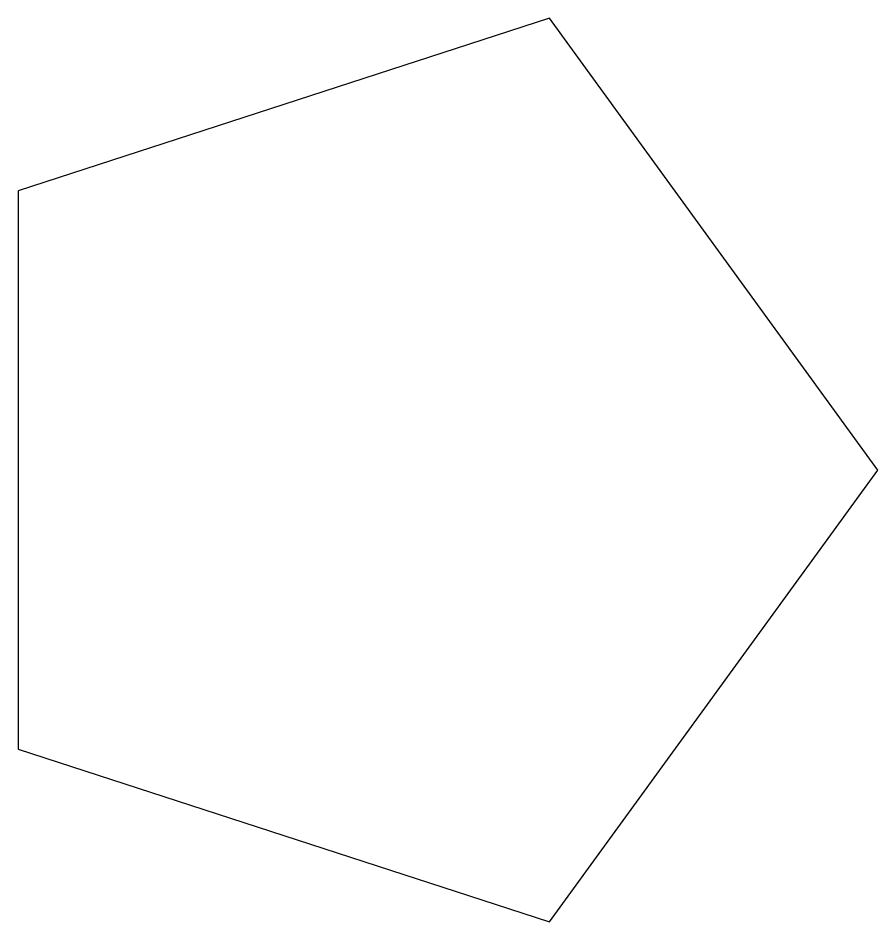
# Model space of a CAD drawing. Header units: millimetres. Extents: x -37.2 to 45.9, y -43.7 to 43.7.
import ezdxf

# ---------------------------------------------------------------- set-up
doc = ezdxf.new("R2010")
doc.units = ezdxf.units.MM

msp = doc.modelspace()

# ---------------------------------------------------------------- linework, layer by layer
msp.add_lwpolyline([(45.935, 0), (14.195, 43.687), (-37.162, 27), (-37.162, -27), (14.195, -43.687)], close=True)

doc.saveas('drawing.dxf')
